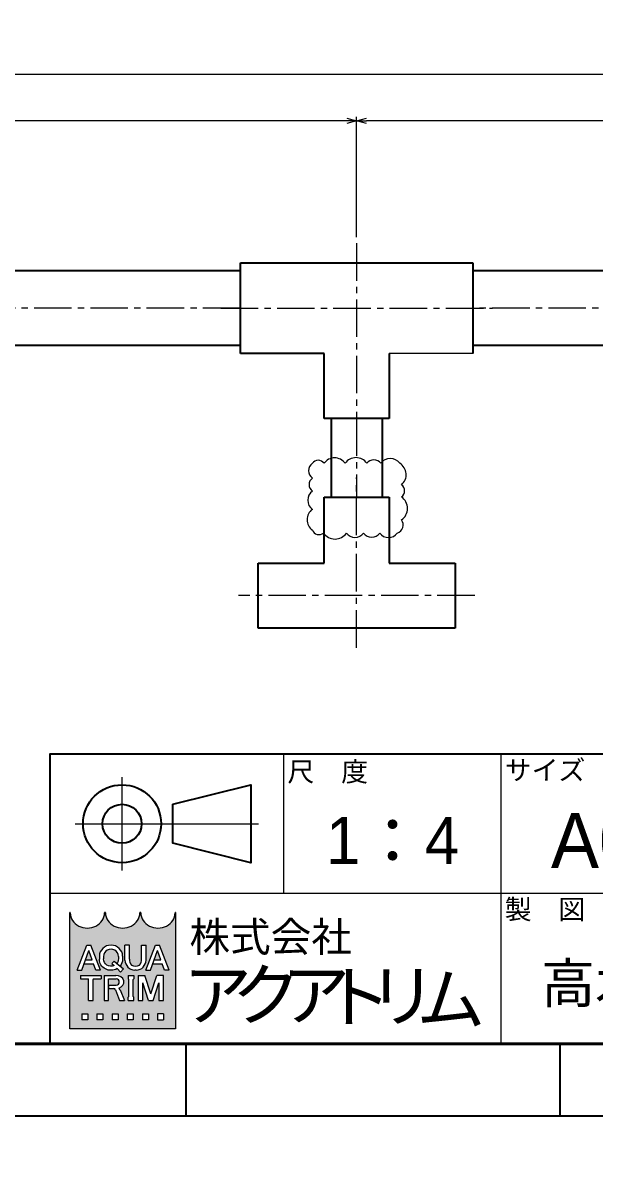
# Model space of a CAD drawing. Header units: millimetres. Extents: x 0 to 70370, y 0 to 11543.
# Drawn here: x 26457 to 26748, y 932 to 1508 of the extents above; entities that cross this region are included whole.
import ezdxf
from ezdxf import colors
from ezdxf.entities.mleader import LeaderData, LeaderLine
from ezdxf.enums import TextEntityAlignment as Align
from ezdxf.math import Vec2, Vec3

# ---------------------------------------------------------------- set-up
doc = ezdxf.new("R2010")
doc.units = ezdxf.units.MM
doc.linetypes.add('CENTER2', pattern=[28.574999999999996, 19.05, -3.174999999999999, 3.174999999999999, -3.174999999999999])
for name, color, linetype, lineweight in [('01_外形線', 7, 'Continuous', 25), ('02_細線', 5, 'Continuous', 13), ('04_中心線', 1, 'CENTER2', 9), ('06_文字', 7, 'Continuous', 13), ('07_寸法線', 3, 'Continuous', 9), ('99_図枠', 7, 'Continuous', 40)]:
    doc.layers.add(name, color=color, linetype=linetype, lineweight=lineweight)
doc.styles.add('MS_G', font='MS Gothic.ttf')
doc.styles.get("Standard").update_dxf_attribs({"font": 'arial.ttf'})
doc.styles.add('寸法用', font='simplex.shx', dxfattribs={"width": 0.8, "bigfont": '@extfont2.shx'})
doc.styles.add('表題用', font='MS PGothic.ttf')
doc.dimstyles.new('機械製図用', dxfattribs={"dimtxt": 3.5, "dimasz": 3.5, "dimexe": 2, "dimexo": 0, "dimgap": 1.199999999999999, "dimtad": 1, "dimdsep": 46, "dimtxsty": '寸法用', "dimblk": 'OPEN30', "dimcen": 0, "dimclrd": 256, "dimclre": 256, "dimclrt": 7, "dimazin": 2, "dimtm": 1e-09, "dimtfac": 0.75, "dimtmove": 0, "dimatfit": 3, "dimldrblk": 'OPEN30', "dimfxl": 1, "dimlwd": -1, "dimlwe": -1, "dimarcsym": 0})

# ---------------------------------------------------------------- blocks, each defined once
blk = doc.blocks.new('AM_BALLOON1')
at = {"transparency": 16777216}
blk.add_circle((0, 0), 5, dxfattribs=at)
blk.add_attdef('B_NUMBER', text='', height=3, dxfattribs=at).set_placement((0, 0), align=Align.MIDDLE_CENTER)
blk = doc.blocks.new('_OPEN')
at = {"color": 0, "linetype": 'ByBlock'}
for p, q in [((-1, 0.1666666666666666), (0, 0)), ((0, 0), (-1, -0.1666666666666666)), ((0, 0), (-1, 0))]:
    blk.add_line(p, q, dxfattribs=at)
blk = doc.blocks.new('_Open30')
at = {"color": 0, "linetype": 'ByBlock', "lineweight": -2}
for p, q in [((-1, 0.26794919), (0, 0)), ((0, 0), (-1, -0.26794919)), ((0, 0), (-1, 0))]:
    blk.add_line(p, q, dxfattribs=at)
blk = doc.blocks.new('*D2748')
at = {"layer": '07_寸法線', "transparency": 16777216}
for p, q in [((25629.37105161202, 1365.665499306519), (25629.37105161202, 1483.371557202059)), ((27178.36726694275, 1481.371557202059), (25634.37105161202, 1481.371557202059)), ((27183.36726694275, 1366.665784986904), (27183.36726694275, 1483.371557202059))]:
    blk.add_line(p, q, dxfattribs=at)
at = {"layer": 'Defpoints', "color": 0, "transparency": 16777216}
for p in [(25629.37105161202, 1481.371557202059), (25629.37105161202, 1362.665499306519), (27183.36726694275, 1363.665784986904)]:
    blk.add_point(p, dxfattribs=at)
at = {"layer": '07_寸法線', "transparency": 16777216, "xscale": 5, "yscale": 5, "zscale": 5, "rotation": 180}
blk.add_blockref('_Open30', (25629.37105161202, 1481.371557202059), dxfattribs=at)
at = {"layer": '07_寸法線', "transparency": 16777216, "xscale": 5, "yscale": 5, "zscale": 5}
blk.add_blockref('_Open30', (27183.36726694275, 1481.371557202059), dxfattribs=at)
at = {"layer": '07_寸法線', "color": 7, "transparency": 16777216, "insert": (26406.36915927738, 1490.371557202059), "char_height": 14, "attachment_point": 5, "style": '寸法用'}
blk.add_mtext('1554', dxfattribs=at)
blk = doc.blocks.new('*D2750')
at = {"layer": '07_寸法線', "transparency": 16777216}
for p, q in [((26186.37105161202, 1398.66549930568), (26186.37105161202, 1459.906709617426)), ((26621.37105161202, 1457.906709617426), (26191.37105161202, 1457.906709617426)), ((26626.37105161202, 1398.66549930568), (26626.37105161202, 1459.906709617426))]:
    blk.add_line(p, q, dxfattribs=at)
at = {"layer": 'Defpoints', "color": 0, "transparency": 16777216}
for p in [(26186.37105161202, 1457.906709617426), (26186.37105161202, 1395.66549930568), (26626.37105161202, 1395.66549930568)]:
    blk.add_point(p, dxfattribs=at)
at = {"layer": '07_寸法線', "transparency": 16777216, "xscale": 5, "yscale": 5, "zscale": 5, "rotation": 180}
blk.add_blockref('_Open30', (26186.37105161202, 1457.906709617426), dxfattribs=at)
at = {"layer": '07_寸法線', "transparency": 16777216, "xscale": 5, "yscale": 5, "zscale": 5}
blk.add_blockref('_Open30', (26626.37105161202, 1457.906709617426), dxfattribs=at)
at = {"layer": '07_寸法線', "color": 7, "transparency": 16777216, "insert": (26406.37105161202, 1466.906709617426), "char_height": 14, "attachment_point": 5, "style": '寸法用'}
blk.add_mtext('440', dxfattribs=at)
blk = doc.blocks.new('*D2751')
at = {"layer": '07_寸法線', "transparency": 16777216}
for p, q in [((26626.37105161202, 1398.66549930568), (26626.37105161202, 1459.906709617426)), ((27041.37105161202, 1457.906709617426), (26631.37105161202, 1457.906709617426)), ((27046.37105161202, 1398.66549930568), (27046.37105161202, 1459.906709617426))]:
    blk.add_line(p, q, dxfattribs=at)
at = {"layer": 'Defpoints', "color": 0, "transparency": 16777216}
for p in [(26626.37105161202, 1457.906709617426), (26626.37105161202, 1395.66549930568), (27046.37105161202, 1395.66549930568)]:
    blk.add_point(p, dxfattribs=at)
at = {"layer": '07_寸法線', "transparency": 16777216, "xscale": 5, "yscale": 5, "zscale": 5, "rotation": 180}
blk.add_blockref('_Open30', (26626.37105161202, 1457.906709617426), dxfattribs=at)
at = {"layer": '07_寸法線', "transparency": 16777216, "xscale": 5, "yscale": 5, "zscale": 5}
blk.add_blockref('_Open30', (27046.37105161202, 1457.906709617426), dxfattribs=at)
at = {"layer": '07_寸法線', "color": 7, "transparency": 16777216, "insert": (26836.37105161202, 1466.906709617426), "char_height": 14, "attachment_point": 5, "style": '寸法用'}
blk.add_mtext('420', dxfattribs=at)

msp = doc.modelspace()

# ---------------------------------------------------------------- hatches: boundary and pattern name
at = {"layer": '99_図枠', "lineweight": 5}
h = msp.add_hatch(color=256, dxfattribs=at)
h.dxf.hatch_style = 1
edge = h.paths.add_edge_path()
edge.add_arc((26534.45946488783, 1055.427060694394), 0.2561589359989651, 90, 180)
edge.add_ellipse((26525.49390212786, 1055.427060694394), major_axis=(-8.709403823964816, 0), ratio=0.8823529411764706, start_angle=360, end_angle=540, ccw=False)
edge.add_arc((26516.5283393679, 1055.427060694394), 0.2561589359989651, 3.187317984128254, 180.000000000026)
edge.add_ellipse((26507.56277660793, 1055.427060694394), major_axis=(-8.709403823964816, 0), ratio=0.8823529411764706, start_angle=360, end_angle=540, ccw=False)
edge.add_arc((26498.59721384797, 1055.427060694394), 0.2561589359989651, 3.187317984128254, 180)
edge.add_ellipse((26489.63165108801, 1055.427060694394), major_axis=(-8.709403823964816, 0), ratio=0.8823529411764706, start_angle=360, end_angle=540, ccw=False)
edge.add_arc((26480.66608832804, 1055.427060694394), 0.2561589359989652, 3.187317984128254, 90)
edge.add_line((26480.66608832804, 1055.683219630395), (26480.66608832804, 996.5105054146343))
edge.add_line((26480.66608832804, 996.5105054146334), (26534.45946488783, 996.5105054146334))
edge.add_line((26534.45946488783, 996.5105054146334), (26534.45946488783, 1055.683219630392))
h.paths.add_polyline_path([(26489.34033209542, 1039.080477680902), (26491.4641994687, 1039.080477680902), (26496.29392131005, 1026.334009025592), (26496.29392131005, 1026.272530880953), (26493.99458423496, 1026.272530880953), (26492.79222175173, 1029.649155300365), (26488.06354159959, 1029.649155300365), (26488.7567690678, 1031.595963213957), (26492.09899428353, 1031.595963213957), (26490.40226578206, 1036.36092799879), (26486.80994732918, 1026.272530880953), (26484.51061025409, 1026.272530880953), (26484.51061025409, 1026.334009025592)], flags=16)
edge = h.paths.add_edge_path(flags=16)
edge.add_ellipse((26501.63929181249, 1033.444981088924), major_axis=(-5.8916555279762, 0), ratio=0.9565217391304344, start_angle=180, end_angle=360, ccw=False)
edge.add_line((26507.53094734046, 1033.444981088924), (26507.53094734046, 1031.908027472929))
edge.add_ellipse((26501.63929181249, 1031.908027472931), major_axis=(-5.8916555279762, 0), ratio=0.9565217391304344, start_angle=142.105255317713, end_angle=180, ccw=False)
edge.add_line((26506.28863536184, 1028.446633215277), (26504.63791038247, 1029.806849018802))
edge.add_ellipse((26501.63929181249, 1032.058746480547), major_axis=(3.75679118758396, 0), ratio=0.9950358206786508, start_angle=-37.0427632869818, end_angle=0)
edge.add_line((26505.39607828397, 1032.0586013633), (26505.39607828397, 1033.294262081308))
edge.add_ellipse((26501.63929181249, 1033.294262081308), major_axis=(3.75678647149081, 0), ratio=0.994718262525732, start_angle=360, end_angle=540)
edge.add_line((26497.882505341, 1033.294262081308), (26497.882505341, 1032.058614739177))
edge.add_ellipse((26501.63929181249, 1032.058746480547), major_axis=(3.75679118758396, 0), ratio=0.9950358206786508, start_angle=-180, end_angle=-65.75794872216291)
edge.add_line((26503.18180156719, 1028.65023770657), (26502.13584706286, 1029.668201894109))
edge.add_line((26502.13584706286, 1029.668201894106), (26503.27049225348, 1030.873037064604))
edge.add_line((26503.27049225348, 1030.873037064608), (26508.01471618935, 1026.963743600393))
edge.add_line((26508.01471618937, 1026.96374360039), (26506.53219012239, 1025.389507388537))
edge.add_line((26506.53219012239, 1025.38950738854), (26504.75123878183, 1027.122799493453))
edge.add_ellipse((26501.63929181249, 1031.908027472931), major_axis=(-5.8916555279762, 0), ratio=0.9565217391304344, start_angle=0, end_angle=121.88362473889401, ccw=False)
edge.add_line((26495.7476362845, 1031.908027472931), (26495.7476362845, 1033.444981088925))
h.paths.add_polyline_path([(26496.67488609689, 1023.710941520963), (26496.67488609689, 1021.91782896897), (26492.83250205692, 1021.91782896897, 0.4142135623730951), (26492.57634312092, 1021.661670032972), (26492.57634312092, 1010.902994721015), (26490.27091269693, 1010.902994721015), (26490.27091269693, 1021.661670032972, 0.4142135623730951), (26490.01475376093, 1021.91782896897), (26486.17236972094, 1021.91782896897), (26486.17236972094, 1023.710941520963)], flags=16)
edge = h.paths.add_edge_path(flags=16)
edge.add_line((26498.13495041252, 1023.710941520963), (26504.0266059405, 1023.710941520963))
edge.add_ellipse((26504.02660594051, 1020.341703677263), major_axis=(-4.13494587587903, 8e-16), ratio=0.8148203011203055, start_angle=111.3869747349855, end_angle=270, ccw=False)
edge.add_arc((26504.6607105763, 1015.775648079023), 1.674818033710892, 22.272952259934925, 58.5531130129101, ccw=False)
edge.add_line((26506.21056833622, 1016.410436524129), (26508.41771075237, 1011.005458295416))
edge.add_line((26508.41771075239, 1011.005458295414), (26508.41771075239, 1010.902994721014))
edge.add_line((26508.41771075239, 1010.902994721015), (26505.9329690732, 1010.902994721015))
edge.add_line((26505.9329690732, 1010.902994721015), (26503.98310383587, 1016.330476196287))
edge.add_arc((26503.03259851506, 1015.947830089568), 1.02463574399587, 21.92829786654815, 90)
edge.add_line((26503.03259851506, 1016.972465833562), (26500.51722851732, 1016.972465833562))
edge.add_line((26500.51722851732, 1016.972465833562), (26500.51722851732, 1018.765578385556))
edge.add_line((26500.51722851732, 1018.765578385555), (26504.3339966637, 1018.765578385555))
edge.add_arc((26504.27903820915, 1020.341703677263), 1.577083183248922, 271.9970571044072, 448.0029428955928)
edge.add_line((26504.3339966637, 1021.91782896897), (26500.44038083652, 1021.91782896897))
edge.add_line((26500.44038083652, 1021.91782896897), (26500.44038083652, 1010.902994721014))
edge.add_line((26500.44038083652, 1010.902994721015), (26498.13495041252, 1010.902994721015))
edge.add_line((26498.13495041252, 1010.902994721015), (26498.13495041252, 1023.710941520964))
h.paths.add_polyline_path([(26508.71506868003, 1039.080477680902), (26511.02049910402, 1039.080477680902), (26511.02049910402, 1031.908027472931, 0.175030561155744), (26512.03751874098, 1028.972488812367, 0.2571496110314638), (26516.15129393103, 1028.972488812367, 0.1750305611562702), (26517.16831356801, 1031.908027472939), (26517.16831356801, 1039.080477680902), (26519.47374399198, 1039.080477680902), (26519.47374399198, 1031.44462989056, -0.3793912406243967), (26514.47864474001, 1026.272530880953), (26513.710167932, 1026.272530880953, -0.3793912406243716), (26508.71506868003, 1031.44462989056)], flags=16)
h.paths.add_polyline_path([(26510.36028670626, 1023.710941520963), (26513.17803500225, 1023.710941520963), (26513.17803500225, 1021.91782896897, 0.4142135623730951), (26512.92187606625, 1021.661670032972), (26512.92187606625, 1012.952266209006, 0.4142135623730951), (26513.17803500225, 1012.696107273008), (26513.17803500225, 1010.902994721015), (26510.36028670626, 1010.902994721015), (26510.36028670626, 1012.696107273008, 0.4142135623730951), (26510.61644564226, 1012.952266209006), (26510.61644564226, 1021.661670032972, 0.4142135623730951), (26510.36028670626, 1021.91782896897)], flags=16)
h.paths.add_polyline_path([(26515.4859615512, 1023.710941520963), (26518.83129206594, 1023.710941520963), (26521.88993495116, 1014.408732008102), (26524.9485778364, 1023.710941520963), (26528.29603125522, 1023.710941520963), (26528.29603125522, 1010.902994721015), (26525.99060083122, 1010.902994721015), (26525.99060083122, 1019.868557480979), (26523.04265016316, 1010.902994721015), (26520.73721973917, 1010.902994721015), (26517.78926907112, 1019.868557480979), (26517.79139197519, 1010.902994721015), (26515.4859615512, 1010.902994721015)], flags=16)
h.paths.add_polyline_path([(26524.17367161917, 1039.080477680902), (26526.29753899244, 1039.080477680902), (26531.12726083377, 1026.334009025592), (26531.12726083377, 1026.272530880953), (26528.82792375868, 1026.272530880953), (26527.62556127546, 1029.649155300365), (26522.89688112334, 1029.649155300365), (26523.59010859154, 1031.595963213957), (26526.93233380726, 1031.595963213957), (26525.2356053058, 1036.36092799879), (26521.64328685292, 1026.272530880953), (26519.34394977783, 1026.272530880953), (26519.34394977783, 1026.334009025592)], flags=16)
h.paths.add_polyline_path([(26486.81390279201, 1004.195273494603), (26489.88781002401, 1004.195273494603), (26489.88781002401, 1001.121366262614), (26486.81390279201, 1001.121366262614)], flags=16)
h.paths.add_polyline_path([(26494.49867087198, 1004.195273494603), (26497.57257810398, 1004.195273494603), (26497.57257810398, 1001.121366262614), (26494.49867087198, 1001.121366262614)], flags=16)
h.paths.add_polyline_path([(26502.18343895195, 1004.195273494603), (26505.25734618395, 1004.195273494603), (26505.25734618395, 1001.121366262614), (26502.18343895195, 1001.121366262614)], flags=16)
h.paths.add_polyline_path([(26509.86820703192, 1004.195273494603), (26512.94211426392, 1004.195273494603), (26512.94211426392, 1001.121366262614), (26509.86820703192, 1001.121366262614)], flags=16)
h.paths.add_polyline_path([(26517.55297511189, 1004.195273494603), (26520.62688234387, 1004.195273494603), (26520.62688234387, 1001.121366262614), (26517.55297511189, 1001.121366262614)], flags=16)
h.paths.add_polyline_path([(26525.23774319186, 1004.195273494603), (26528.31165042384, 1004.195273494603), (26528.31165042384, 1001.121366262614), (26525.23774319186, 1001.121366262614)], flags=16)

# ---------------------------------------------------------------- linework, layer by layer
at = {"layer": '01_外形線'}
for p, q in [((26567.37105161202, 1385.66549930568), (26685.37105161202, 1385.66549930568)), ((26567.37105161202, 1339.66549930568), (26567.37105161202, 1385.66549930568)), ((26685.37105161202, 1385.66549930568), (26685.37105161202, 1339.66549930568)), ((26567.37105161202, 1381.66549930568), (26245.37105161202, 1381.66549930568)), ((26771.37105161202, 1381.66549930568), (26685.37105161202, 1381.66549930568)), ((26567.37105161202, 1343.66549930568), (26245.37105161202, 1343.66549930568)), ((26771.37105161202, 1343.66549930568), (26685.37105161202, 1343.66549930568)), ((26609.87105161202, 1339.66549930568), (26567.37105161202, 1339.66549930568)), ((26609.87105161202, 1306.66549930568), (26609.87105161202, 1339.66549930568)), ((26642.87105161202, 1339.66549930568), (26642.87105161202, 1306.66549930568)), ((26642.87105161202, 1306.66549930568), (26609.87105161202, 1306.66549930568)), ((26613.37105161202, 1306.66549930568), (26613.37105161202, 1266.66549930568)), ((26639.37105161202, 1306.66549930568), (26639.37105161202, 1266.66549930568)), ((26609.87105161202, 1233.16549930568), (26609.87105161202, 1266.66549930568)), ((26609.87105161202, 1266.66549930568), (26642.87105161202, 1266.66549930568)), ((26642.87105161202, 1266.66549930568), (26642.87105161202, 1233.16549930568)), ((26576.37105161202, 1200.16549930568), (26576.37105161202, 1233.16549930568)), ((26576.37105161202, 1233.16549930568), (26609.87105161202, 1233.16549930568)), ((26642.87105161202, 1233.16549930568), (26676.37105161202, 1233.16549930568)), ((26676.37105161202, 1233.16549930568), (26676.37105161202, 1200.16549930568)), ((26676.37105161202, 1200.16549930568), (26576.37105161202, 1200.16549930568))]:
    msp.add_line(p, q, dxfattribs=at)
at = {"layer": '02_細線'}
msp.add_lwpolyline([(26603.92148919954, 1283.844690072954, 0.52056705), (26603.92148919954, 1276.351770338624, 0.52056705), (26603.92148919954, 1269.747587273559, 0.52056705), (26603.92148919954, 1260.463662887189, 0.52056705), (26603.92148919954, 1249.931790563096, 0.52056705), (26609.53930533856, 1248.439713347987, 0.52056705), (26621.21249885019, 1248.439713347987, 0.52056705), (26629.82238340782, 1248.439713347987, 0.52056705), (26638.13981117678, 1248.439713347987, 0.52056705), (26647.01563114862, 1248.439713347987, 0.52056705), (26649.12040985445, 1255.067142273612, 0.52056705), (26649.12040985445, 1266.781290560721, 0.52056705), (26649.12040985445, 1272.978632133869, 0.52056705), (26648.25644276528, 1283.844690072954, 0.52056705), (26638.57271317001, 1283.844690072954, 0.52056705), (26631.59506585293, 1283.844690072954, 0.52056705), (26620.49614128534, 1283.844690072954, 0.52056705), (26609.80784697743, 1283.844690072954, 0.52056705)], format="xyb", close=True, dxfattribs=at)
at = {"layer": '04_中心線'}
for p, q in [((26626.37105161202, 1395.66549930568), (26626.37105161202, 1296.66549930568)), ((26567.37105161202, 1362.66549930568), (26245.37105161202, 1362.66549930568)), ((26557.37105161202, 1362.66549930568), (26695.37105161202, 1362.66549930568)), ((26771.37105161202, 1362.66549930568), (26685.37105161202, 1362.66549930568)), ((26626.37105161202, 1306.66549930568), (26626.37105161202, 1266.66549930568)), ((26626.37105161202, 1190.16549930568), (26626.37105161202, 1276.66549930568)), ((26686.37105161202, 1216.66549930568), (26566.37105161202, 1216.66549930568))]:
    msp.add_line(p, q, dxfattribs=at)
at = {"layer": '06_文字'}
msp.add_line((26685.37105161202, 1339.66549930568), (26642.87105161202, 1339.66549930568), dxfattribs=at)
at = {"layer": '99_図枠', "lineweight": 13}
for p, q in [((26589.4311782351, 1065.370096521387), (26589.4311782351, 1136.084382235389)), ((26699.74546394894, 988.998667950269), (26699.74546394894, 1136.084382235389)), ((26507.26117823544, 1076.967239378486), (26507.26117823544, 1124.487239378293)), ((26483.50117823553, 1100.727239378386), (26576.56117823515, 1100.727239378386)), ((26795.05974966277, 1065.370096521387), (26470.63117823558, 1065.370096521387))]:
    msp.add_line(p, q, dxfattribs=at)
at = {"layer": '99_図枠', "lineweight": 5}
for p, q in [((26480.66608832804, 996.5105054146334), (26480.66608832804, 1055.683219630395)), ((26534.45946488783, 1055.683219630395), (26534.45946488783, 996.5105054146334)), ((26484.51061025409, 1026.334009025592), (26489.34033209542, 1039.080477680902)), ((26489.34033209542, 1039.080477680902), (26491.4641994687, 1039.080477680902)), ((26496.29392131005, 1026.334009025592), (26491.4641994687, 1039.080477680902)), ((26508.71506868003, 1031.44462989056), (26508.71506868003, 1039.080477680902)), ((26511.02049910402, 1039.080477680902), (26508.71506868003, 1039.080477680902)), ((26511.02049910402, 1031.908027472931), (26511.02049910402, 1039.080477680902)), ((26517.16831356801, 1031.908027472931), (26517.16831356801, 1039.080477680902)), ((26517.16831356801, 1039.080477680902), (26519.47374399198, 1039.080477680902)), ((26519.34394977783, 1026.334009025592), (26524.17367161917, 1039.080477680902)), ((26519.47374399198, 1031.44462989056), (26519.47374399198, 1039.080477680902)), ((26524.17367161917, 1039.080477680902), (26526.29753899244, 1039.080477680902)), ((26531.12726083377, 1026.334009025592), (26526.29753899244, 1039.080477680902)), ((26486.80994732918, 1026.272530880953), (26490.40226578206, 1036.36092799879)), ((26488.06354159959, 1029.649155300365), (26488.7567690678, 1031.595963213957)), ((26488.7567690678, 1031.595963213957), (26492.09899428353, 1031.595963213957)), ((26492.09899428353, 1031.595963213957), (26490.40226578206, 1036.36092799879)), ((26495.7476362845, 1033.444981088924), (26495.7476362845, 1031.908027472931)), ((26497.882505341, 1033.294262081308), (26497.882505341, 1032.064699188515)), ((26505.39607828397, 1033.294262081308), (26505.39607828397, 1032.064699188515)), ((26507.53094734046, 1033.444981088924), (26507.53094734046, 1031.908027472931)), ((26521.64328685292, 1026.272530880953), (26525.2356053058, 1036.36092799879)), ((26522.89688112334, 1029.649155300365), (26523.59010859154, 1031.595963213957)), ((26523.59010859154, 1031.595963213957), (26526.93233380726, 1031.595963213957)), ((26526.93233380726, 1031.595963213957), (26525.2356053058, 1036.36092799879)), ((26484.51061025409, 1026.272530880953), (26484.51061025409, 1026.334009025592)), ((26484.51061025409, 1026.334009025592), (26484.51061025409, 1026.334009025592)), ((26484.51061025409, 1026.272530880953), (26484.51061025409, 1026.334009025592)), ((26484.51061025409, 1026.272530880953), (26486.80994732918, 1026.272530880953)), ((26488.06354159959, 1029.649155300365), (26492.79222175173, 1029.649155300365)), ((26493.99458423496, 1026.272530880953), (26492.79222175173, 1029.649155300365)), ((26496.29392131005, 1026.272530880953), (26493.99458423496, 1026.272530880953)), ((26496.29392131005, 1026.272530880953), (26496.29392131005, 1026.334009025592)), ((26502.13584706286, 1029.668201894106), (26503.27049225348, 1030.873037064608)), ((26502.13584706286, 1029.668201894106), (26503.18180156719, 1028.65023770657)), ((26503.27049225348, 1030.873037064608), (26508.01471618937, 1026.96374360039)), ((26504.63791038247, 1029.806849018802), (26506.28863536184, 1028.446633215277)), ((26504.75123878183, 1027.122799493452), (26506.53219012239, 1025.38950738854)), ((26506.53219012239, 1025.38950738854), (26508.01471618937, 1026.96374360039)), ((26514.47864474001, 1026.272530880953), (26513.71016793202, 1026.272530880953)), ((26519.34394977783, 1026.272530880953), (26519.34394977783, 1026.334009025592)), ((26519.34394977783, 1026.334009025592), (26519.34394977783, 1026.334009025592)), ((26519.34394977783, 1026.272530880953), (26519.34394977783, 1026.334009025592)), ((26519.34394977783, 1026.272530880953), (26521.64328685292, 1026.272530880953)), ((26522.89688112334, 1029.649155300365), (26527.62556127546, 1029.649155300365)), ((26528.82792375868, 1026.272530880953), (26527.62556127546, 1029.649155300365)), ((26531.12726083377, 1026.272530880953), (26528.82792375868, 1026.272530880953)), ((26531.12726083377, 1026.272530880953), (26531.12726083377, 1026.334009025592)), ((26486.17236972094, 1023.710941520963), (26496.67488609689, 1023.710941520963)), ((26486.17236972094, 1023.710941520963), (26486.17236972094, 1021.91782896897)), ((26486.17236972094, 1021.91782896897), (26490.01475376093, 1021.91782896897)), ((26490.27091269693, 1010.902994721015), (26490.27091269693, 1021.661670032972)), ((26492.57634312092, 1010.902994721015), (26492.57634312092, 1021.661670032972)), ((26492.83250205692, 1021.91782896897), (26496.67488609689, 1021.91782896897)), ((26496.67488609689, 1023.710941520963), (26496.67488609689, 1021.91782896897)), ((26498.13495041252, 1023.710941520963), (26498.13495041252, 1010.902994721015)), ((26498.13495041252, 1023.710941520963), (26504.02660594051, 1023.710941520963)), ((26500.44038083652, 1010.902994721015), (26500.44038083652, 1021.91782896897)), ((26500.44038083652, 1021.91782896897), (26504.3339966637, 1021.91782896897)), ((26510.36028670626, 1023.710941520963), (26513.17803500225, 1023.710941520963)), ((26510.36028670626, 1023.710941520963), (26510.36028670626, 1021.91782896897)), ((26510.61644564226, 1012.952266209006), (26510.61644564226, 1021.661670032972)), ((26512.92187606625, 1012.952266209006), (26512.92187606625, 1021.661670032972)), ((26513.17803500225, 1023.710941520963), (26513.17803500225, 1021.91782896897)), ((26515.4859615512, 1023.710941520963), (26515.4859615512, 1010.902994721015)), ((26515.4859615512, 1023.710941520963), (26518.83129206594, 1023.710941520963)), ((26517.79139197519, 1010.902994721015), (26517.78926907112, 1019.868557480979)), ((26520.73721973917, 1010.902994721015), (26517.78926907112, 1019.868557480979)), ((26521.88993495116, 1014.408732008102), (26518.83129206594, 1023.710941520963)), ((26521.88993495116, 1014.408732008102), (26524.9485778364, 1023.710941520963)), ((26523.04265016316, 1010.902994721015), (26525.99060083122, 1019.868557480979)), ((26528.29603125522, 1023.710941520963), (26524.9485778364, 1023.710941520963)), ((26525.99060083122, 1019.868557480979), (26525.99060083122, 1010.902994721015)), ((26528.29603125522, 1010.902994721015), (26528.29603125522, 1023.710941520963)), ((26500.51722851732, 1016.972465833562), (26500.51722851732, 1018.765578385555)), ((26500.51722851732, 1018.765578385555), (26504.3339966637, 1018.765578385555)), ((26500.51722851732, 1016.972465833562), (26503.03259851506, 1016.972465833562)), ((26503.98310383587, 1016.330476196286), (26505.9329690732, 1010.902994721015)), ((26506.21056833622, 1016.410436524129), (26508.41771075239, 1011.005458295414)), ((26490.27091269693, 1010.902994721015), (26492.57634312092, 1010.902994721015)), ((26498.13495041252, 1010.902994721015), (26500.44038083652, 1010.902994721015)), ((26505.9329690732, 1010.902994721015), (26508.41771075239, 1010.902994721015)), ((26508.41771075239, 1011.005458295414), (26508.41771075239, 1010.902994721015)), ((26510.36028670626, 1010.902994721015), (26510.36028670626, 1012.696107273008)), ((26510.36028670626, 1010.902994721015), (26513.17803500225, 1010.902994721015)), ((26513.17803500225, 1010.902994721015), (26513.17803500225, 1012.696107273008)), ((26515.4859615512, 1010.902994721015), (26517.79139197519, 1010.902994721015)), ((26520.73721973917, 1010.902994721015), (26523.04265016316, 1010.902994721015)), ((26525.99060083122, 1010.902994721015), (26528.29603125522, 1010.902994721015)), ((26486.81390279201, 1004.195273494603), (26489.88781002401, 1004.195273494603)), ((26486.81390279201, 1004.195273494603), (26486.81390279201, 1001.121366262614)), ((26489.88781002401, 1004.195273494603), (26489.88781002401, 1001.121366262614)), ((26494.49867087198, 1004.195273494603), (26497.57257810398, 1004.195273494603)), ((26494.49867087198, 1004.195273494603), (26494.49867087198, 1001.121366262614)), ((26497.57257810398, 1004.195273494603), (26497.57257810398, 1001.121366262614)), ((26502.18343895195, 1004.195273494603), (26505.25734618395, 1004.195273494603)), ((26502.18343895195, 1004.195273494603), (26502.18343895195, 1001.121366262614)), ((26505.25734618395, 1004.195273494603), (26505.25734618395, 1001.121366262614)), ((26509.86820703192, 1004.195273494603), (26512.94211426392, 1004.195273494603)), ((26509.86820703192, 1004.195273494603), (26509.86820703192, 1001.121366262614)), ((26512.94211426392, 1004.195273494603), (26512.94211426392, 1001.121366262614)), ((26517.55297511189, 1004.195273494603), (26520.62688234387, 1004.195273494603)), ((26517.55297511189, 1004.195273494603), (26517.55297511189, 1001.121366262614)), ((26520.62688234387, 1004.195273494603), (26520.62688234387, 1001.121366262614)), ((26528.31165042384, 1004.195273494603), (26525.23774319186, 1004.195273494603)), ((26525.23774319186, 1004.195273494603), (26525.23774319186, 1001.121366262614)), ((26528.31165042384, 1004.195273494603), (26528.31165042384, 1001.121366262614)), ((26534.45946488783, 996.5105054146334), (26480.66608832804, 996.5105054146334)), ((26489.88781002401, 1001.121366262614), (26486.81390279201, 1001.121366262614)), ((26497.57257810398, 1001.121366262614), (26494.49867087198, 1001.121366262614)), ((26505.25734618395, 1001.121366262614), (26502.18343895195, 1001.121366262614)), ((26512.94211426392, 1001.121366262614), (26509.86820703192, 1001.121366262614)), ((26520.62688234387, 1001.121366262614), (26517.55297511189, 1001.121366262614)), ((26525.23774319186, 1001.121366262614), (26528.31165042384, 1001.121366262614))]:
    msp.add_line(p, q, dxfattribs=at)
at = {"layer": '99_図枠', "lineweight": 25}
for p, q in [((26539.87460680673, 952.3916393724794), (26539.87460680673, 988.998667950269)), ((26729.75660680597, 952.2272393789899), (26729.75660680597, 988.998667950269)), ((26729.75660680597, 952.3916393724794), (26729.75660680597, 988.998667950269))]:
    msp.add_line(p, q, dxfattribs=at)
at = {"layer": '99_図枠'}
msp.add_lwpolyline([(25131.01974966956, 988.998667950269), (27262.63117823238, 988.998667950269), (27262.63117823238, 2526.740210801196), (25131.01974966956, 2526.740210801196)], close=True, dxfattribs=at)
at = {"layer": '99_図枠', "lineweight": 25}
msp.add_lwpolyline([(26470.63117823558, 988.998667950269), (27262.63117823238, 988.998667950269), (27262.63117823238, 1136.084382235389), (26470.63117823558, 1136.084382235389)], close=True, dxfattribs=at)
msp.add_lwpolyline([(26533.00117823532, 1110.627239378347), (26572.60117823517, 1120.527239378309), (26572.60117823517, 1080.92723937847), (26533.00117823532, 1090.827239378428), (26533.00117823532, 1110.627239378347)], dxfattribs=at)
for radius in [19.79999999992, 9.89999999996]:
    msp.add_circle((26507.26117823544, 1100.727239378386), radius, dxfattribs=at)
at = {"layer": '99_図枠', "lineweight": 5}
for centre, radius, start, end in [((26480.66608832804, 1055.427060694394), 0.2561589359989651, 0, 90), ((26498.59721384797, 1055.427060694394), 0.2561589359989651, 0, 180), ((26498.59721384797, 1055.427060694394), 0.2561589359989651, 0, 90), ((26516.5283393679, 1055.427060694394), 0.2561589359989651, 0, 180), ((26534.45946488783, 1055.427060694394), 0.2561589359989651, 90, 180), ((26514.13021261914, 1031.676328681748), 5.420098542558597, 182.4500309922609, 265.5552572882107), ((26515.59345110883, 1031.848387278307), 4.573340900382641, 179.2527938813865, 218.9645718467123), ((26514.05860005289, 1031.676328681748), 5.420098542558597, 274.4447427117893, 357.549969007739), ((26512.59536156319, 1031.848387278307), 4.573340900382127, 321.0354281532756, 0.7472061186134724), ((26514.09440633601, 1032.707423502168), 4.263862534800127, 241.1577278085567, 298.8422721914433), ((26490.01475376093, 1021.661670032972), 0.2561589359989651, 0, 90), ((26492.83250205692, 1021.661670032972), 0.2561589359989651, 90, 180), ((26504.27903820915, 1020.341703677263), 1.577083183248922, 271.9970571041455, 88.00294289585447), ((26510.36028670626, 1021.661670032972), 0.2561589359989651, 0, 90), ((26513.17803500225, 1021.661670032972), 0.2561589359989651, 90, 180), ((26503.03259851506, 1015.947830089568), 1.02463574399586, 21.92829786670877, 90), ((26504.6607105763, 1015.775648079023), 1.67481803371092, 22.27295225983109, 58.55311301265017), ((26510.36028670626, 1012.952266209006), 0.2561589359989651, 270, 0), ((26513.17803500225, 1012.952266209006), 0.2561589359989651, 180, 270)]:
    msp.add_arc(centre, radius, start, end, dxfattribs=at)
for centre, major_axis, ratio, start_param, end_param in [((26489.63165108801, 1055.427060694394), (-8.709403823964816, 0), 0.8823529411764706, 6.283185307179585, 9.424777960769381), ((26507.56277660793, 1055.427060694394), (-8.709403823964816, 0), 0.8823529411764706, 6.283185307179585, 9.424777960769381), ((26525.49390212786, 1055.427060694394), (-8.709403823964816, 0), 0.8823529411764706, 6.283185307179585, 9.424777960769381), ((26501.63929181249, 1033.444981088924), (-5.8916555279762, 0), 0.9565217391304344, 3.141592653589793, 6.283185307179585), ((26501.63929181249, 1033.294262081308), (3.75678647149081, 0), 0.994718262525732, 6.283185307179585, 9.424777960769381), ((26504.02660594051, 1020.341703677263), (-4.13494587587903, 8e-16), 0.8148203011203053, 1.944069452961234, 4.712388980384689)]:
    msp.add_ellipse(centre, major_axis=major_axis, ratio=ratio, start_param=start_param, end_param=end_param, dxfattribs=at)
at = {"layer": '99_図枠', "lineweight": 5, "extrusion": (0, 0, -1)}
for centre, major_axis, ratio, start_param, end_param in [((26501.63929181249, 1031.908027472931), (-5.8916555279762, 0), 0.9565217391304344, 4.155914751220672, 6.283185307179585), ((26501.63929181249, 1032.058746480547), (3.756791187583959, 0), 0.9950358206786508, 7.430878021738926, 9.424777960769381), ((26501.63929181249, 1032.058746480547), (3.756791187583959, 0), 0.9950358206786508, 6.283185307179585, 6.929703490574294), ((26501.63929181249, 1031.908027472931), (-5.8916555279762, 0), 0.9565217391304344, 3.141592653589793, 3.802980717498314)]:
    msp.add_ellipse(centre, major_axis=major_axis, ratio=ratio, start_param=start_param, end_param=end_param, dxfattribs=at)
at = {"layer": 'Defpoints'}
msp.add_lwpolyline([(25020.81860680366, 952.3916393724794), (27299.40260680366, 952.3916393724794), (27299.40260680366, 2563.511639372475), (25020.81860680366, 2563.511639372475)], close=True, dxfattribs=at)

# ---------------------------------------------------------------- texts
at = {"style": '表題用'}
for tag, height, p in [('1：4', 24, (26644.58832109201, 1092.241525092708)), ('高木', 20, (26747.40260680586, 1020.112953664429))]:
    msp.add_attdef(tag, text='', height=height, dxfattribs=at).set_placement(p, align=Align.MIDDLE)
at = {"layer": '99_図枠', "style": '表題用'}
for s, p in [('尺\u3000度', (26591.22525291855, 1127.227494561022)), ('サイズ', (26701.53953863239, 1127.973309890651)), ('製\u3000図', (26701.53959957807, 1057.259024176652))]:
    msp.add_text(s, height=10, dxfattribs=at).set_placement(p, align=Align.MIDDLE_LEFT)
msp.add_text('A0', height=28, dxfattribs=at).set_placement((26747.40260680586, 1092.241525092708), align=Align.MIDDLE)
at = {"layer": '99_図枠', "lineweight": 5, "style": 'MS_G'}
for s, height, p in [('株式会社', 15.12154285708176, (26582.69805743404, 1043.297871400675)), ('ア', 25.53860571418252, (26555.7172261011, 1013.849940996966)), ('ク', 25.53860571418252, (26580.3316804904, 1013.849940996966)), ('ア', 25.53860571418252, (26605.63789561683, 1013.849940996966)), ('ト', 25.53860571418252, (26626.71333723879, 1012.775083854114)), ('リ', 25.53860571418252, (26649.55828524442, 1013.312512425542)), ('ム', 25.53860571418252, (26674.17103595738, 1011.700226711262))]:
    msp.add_text(s, height=height, dxfattribs=at).set_placement(p, align=Align.MIDDLE_CENTER)

# ---------------------------------------------------------------- dimensions: what is measured, and where the dimension line sits
at = {"layer": '07_寸法線'}
for base, p1, p2, picture, middle in [((25629.37105161202, 1481.371557202059), (27183.36726694275, 1363.665784986904), (25629.37105161202, 1362.665499306519), '*D2748', (26406.36915927738, 1490.371557202059)), ((26186.37105161202, 1457.906709617426), (26626.37105161202, 1395.66549930568), (26186.37105161202, 1395.66549930568), '*D2750', (26406.37105161202, 1466.906709617426)), ((26626.37105161202, 1457.906709617426), (27046.37105161202, 1395.66549930568), (26626.37105161202, 1395.66549930568), '*D2751', (26836.37105161202, 1466.906709617426))]:
    dim = msp.add_linear_dim(base=base, p1=p1, p2=p2, dimstyle='機械製図用', override={"dimtxt": 14, "dimasz": 5, "dimexo": 3, "dimgap": 2}, dxfattribs=at)
    dim.commit()
    dim.dimension.update_dxf_attribs({"geometry": picture, "text_midpoint": middle})

# ---------------------------------------------------------------- leaders
ml = msp.add_multileader_block('Standard', dxfattribs=at)
ml.set_content('AM_BALLOON1', color=256, scale=9.374431818181815)
ml.set_attribute('B_NUMBER', '1', width=0)
ml.set_leader_properties(color=256, linetype='ByLayer', lineweight=-1)
ml.set_arrow_properties(name='OPEN')
ml.build(insert=Vec2(0, 0))
ml.multileader.update_dxf_attribs({"leader_type": 0, "has_dogleg": 0, "text_right_attachment_type": 6, "dogleg_length": 0, "arrow_head_size": 4.6875, "scale": 2.5, "block_connection_type": 1})
ctx = ml.context
ctx.base_point, ctx.scale, ctx.char_height, ctx.arrow_head_size, ctx.landing_gap_size, ctx.plane_origin = Vec3(33418.77148337808, 3166.994767548861), 2.5, 9.375, 4.6875, 4.6875, Vec3(33418.77148337808, 3166.994767548861)
ctx.right_attachment, ctx.attachment_type = 6, 1
notes = []
notes.append((ctx, [(0, (0, 0, 0), (0, 0), (1, 0), 1, [])]))
ctx.block.insert = Vec3(33418.77148337808, 3166.994767548861)
ml = msp.add_multileader_block('Standard', dxfattribs=at)
ml.set_content('AM_BALLOON1', color=256, scale=7.499545454545451)
ml.set_attribute('B_NUMBER', '1A', width=0)
ml.set_leader_properties(color=256, linetype='ByLayer', lineweight=-1)
ml.set_arrow_properties(name='OPEN')
ml.build(insert=Vec2(0, 0))
ml.multileader.update_dxf_attribs({"leader_type": 0, "has_dogleg": 0, "text_right_attachment_type": 6, "dogleg_length": 0, "arrow_head_size": 3.75, "scale": 2.5, "block_connection_type": 1})
ctx = ml.context
ctx.base_point, ctx.scale, ctx.char_height, ctx.arrow_head_size, ctx.landing_gap_size, ctx.plane_origin = Vec3(35324.79509369504, 3132.321985824334), 2.5, 7.5, 3.75, 3.75, Vec3(35324.79509369504, 3132.321985824334)
ctx.right_attachment, ctx.attachment_type = 6, 1
notes.append((ctx, [(0, (0, 0, 0), (0, 0), (1, 0), 1, [])]))
ctx.block.insert = Vec3(35324.79509369504, 3132.321985824334)
ml = msp.add_multileader_block('Standard', dxfattribs=at)
ml.set_content('AM_BALLOON1', color=256, scale=7.499545454545451)
ml.set_attribute('B_NUMBER', '2', width=0)
ml.set_leader_properties(color=256, linetype='ByLayer', lineweight=-1)
ml.set_arrow_properties(name='OPEN')
ml.build(insert=Vec2(0, 0))
ml.multileader.update_dxf_attribs({"leader_type": 0, "has_dogleg": 0, "text_right_attachment_type": 6, "dogleg_length": 0, "arrow_head_size": 3.75, "scale": 2.5, "block_connection_type": 1})
ctx = ml.context
ctx.base_point, ctx.scale, ctx.char_height, ctx.arrow_head_size, ctx.landing_gap_size, ctx.plane_origin = Vec3(37084.60592553593, 2712.990599675503), 2.5, 7.5, 3.75, 3.75, Vec3(37084.60592553593, 2712.990599675503)
ctx.right_attachment, ctx.attachment_type = 6, 1
notes.append((ctx, [(0, (0, 0, 0), (0, 0), (1, 0), 1, [])]))
ctx.block.insert = Vec3(37084.60592553593, 2712.990599675503)
ml = msp.add_multileader_block('Standard', dxfattribs=at)
ml.set_content('AM_BALLOON1', color=256, scale=7.499545454545451)
ml.set_attribute('B_NUMBER', '3', width=0)
ml.set_leader_properties(color=256, linetype='ByLayer', lineweight=-1)
ml.set_arrow_properties(name='OPEN')
ml.build(insert=Vec2(0, 0))
ml.multileader.update_dxf_attribs({"leader_type": 0, "has_dogleg": 0, "text_right_attachment_type": 6, "dogleg_length": 0, "arrow_head_size": 3.75, "scale": 2.5, "block_connection_type": 1})
ctx = ml.context
ctx.base_point, ctx.scale, ctx.char_height, ctx.arrow_head_size, ctx.landing_gap_size, ctx.plane_origin = Vec3(38565.9452642587, 2679.176486131846), 2.5, 7.5, 3.75, 3.75, Vec3(38565.9452642587, 2679.176486131846)
ctx.right_attachment, ctx.attachment_type = 6, 1
notes.append((ctx, [(0, (0, 0, 0), (0, 0), (1, 0), 1, [])]))
ctx.block.insert = Vec3(38565.9452642587, 2679.176486131846)
ml = msp.add_multileader_block('Standard', dxfattribs=at)
ml.set_content('AM_BALLOON1', color=256, scale=7.499545454545451)
ml.set_attribute('B_NUMBER', '1B', width=0)
ml.set_leader_properties(color=256, linetype='ByLayer', lineweight=-1)
ml.set_arrow_properties(name='OPEN')
ml.build(insert=Vec2(0, 0))
ml.multileader.update_dxf_attribs({"leader_type": 0, "has_dogleg": 0, "text_right_attachment_type": 6, "dogleg_length": 0, "arrow_head_size": 3.75, "scale": 2.5, "block_connection_type": 1})
ctx = ml.context
ctx.base_point, ctx.scale, ctx.char_height, ctx.arrow_head_size, ctx.landing_gap_size, ctx.plane_origin = Vec3(35324.79509369504, 2449.628270926723), 2.5, 7.5, 3.75, 3.75, Vec3(35324.79509369504, 2449.628270926723)
ctx.right_attachment, ctx.attachment_type = 6, 1
notes.append((ctx, [(0, (0, 0, 0), (0, 0), (1, 0), 1, [])]))
ctx.block.insert = Vec3(35324.79509369504, 2449.628270926723)
ml = msp.add_multileader_block('Standard', dxfattribs=at)
ml.set_content('AM_BALLOON1', color=256, scale=5.024695454545452)
ml.set_attribute('B_NUMBER', '1', width=0)
ml.set_leader_properties(color=256, linetype='ByLayer', lineweight=-1)
ml.set_arrow_properties(name='OPEN')
ml.build(insert=Vec2(0, 0))
ml.multileader.update_dxf_attribs({"leader_type": 0, "has_dogleg": 0, "text_right_attachment_type": 6, "dogleg_length": 0, "arrow_head_size": 2.5125, "scale": 2.5, "block_connection_type": 1})
ctx = ml.context
ctx.base_point, ctx.scale, ctx.char_height, ctx.arrow_head_size, ctx.landing_gap_size, ctx.plane_origin = Vec3(40332.08447524762, 2013.344835826902), 2.5, 5.025, 2.5125, 2.5125, Vec3(40332.08447524762, 2013.344835826902)
ctx.right_attachment, ctx.attachment_type = 6, 1
notes.append((ctx, [(0, (0, 0, 0), (0, 0), (1, 0), 1, [])]))
ctx.block.insert = Vec3(40332.08447524762, 2013.344835826902)
ml = msp.add_multileader_block('Standard', dxfattribs=at)
ml.set_content('AM_BALLOON1', color=256, scale=5.024695454545452)
ml.set_attribute('B_NUMBER', '2', width=0)
ml.set_leader_properties(color=256, linetype='ByLayer', lineweight=-1)
ml.set_arrow_properties(name='OPEN')
ml.build(insert=Vec2(0, 0))
ml.multileader.update_dxf_attribs({"leader_type": 0, "has_dogleg": 0, "text_right_attachment_type": 6, "dogleg_length": 0, "arrow_head_size": 2.5125, "scale": 2.5, "block_connection_type": 1})
ctx = ml.context
ctx.base_point, ctx.scale, ctx.char_height, ctx.arrow_head_size, ctx.landing_gap_size, ctx.plane_origin = Vec3(41277.9905563046, 2013.344835826902), 2.5, 5.025, 2.5125, 2.5125, Vec3(41277.9905563046, 2013.344835826902)
ctx.right_attachment, ctx.attachment_type = 6, 1
notes.append((ctx, [(0, (0, 0, 0), (0, 0), (1, 0), 1, [])]))
ctx.block.insert = Vec3(41277.9905563046, 2013.344835826902)
ml = msp.add_multileader_block('Standard', dxfattribs=at)
ml.set_content('AM_BALLOON1', color=256, scale=7.499545454545451)
ml.set_attribute('B_NUMBER', '3', width=0)
ml.set_leader_properties(color=256, linetype='ByLayer', lineweight=-1)
ml.set_arrow_properties(name='OPEN')
ml.build(insert=Vec2(0, 0))
ml.multileader.update_dxf_attribs({"leader_type": 0, "has_dogleg": 0, "text_right_attachment_type": 6, "dogleg_length": 0, "arrow_head_size": 3.75, "scale": 2.5, "block_connection_type": 1})
ctx = ml.context
ctx.base_point, ctx.scale, ctx.char_height, ctx.arrow_head_size, ctx.landing_gap_size, ctx.plane_origin = Vec3(38565.9452642587, 1903.883354309417), 2.5, 7.5, 3.75, 3.75, Vec3(38565.9452642587, 1903.883354309417)
ctx.right_attachment, ctx.attachment_type = 6, 1
notes.append((ctx, [(0, (0, 0, 0), (0, 0), (1, 0), 1, [])]))
ctx.block.insert = Vec3(38565.9452642587, 1903.883354309417)
ml = msp.add_multileader_block('Standard', dxfattribs=at)
ml.set_content('AM_BALLOON1', color=256, scale=7.499545454545451)
ml.set_attribute('B_NUMBER', '1C', width=0)
ml.set_leader_properties(color=256, linetype='ByLayer', lineweight=-1)
ml.set_arrow_properties(name='OPEN')
ml.build(insert=Vec2(0, 0))
ml.multileader.update_dxf_attribs({"leader_type": 0, "has_dogleg": 0, "text_right_attachment_type": 6, "dogleg_length": 0, "arrow_head_size": 3.75, "scale": 2.5, "block_connection_type": 1})
ctx = ml.context
ctx.base_point, ctx.scale, ctx.char_height, ctx.arrow_head_size, ctx.landing_gap_size, ctx.plane_origin = Vec3(35324.79509369504, 1714.135488689198), 2.5, 7.5, 3.75, 3.75, Vec3(35324.79509369504, 1714.135488689198)
ctx.right_attachment, ctx.attachment_type = 6, 1
notes.append((ctx, [(0, (0, 0, 0), (0, 0), (1, 0), 1, [])]))
ctx.block.insert = Vec3(35324.79509369504, 1714.135488689198)
ml = msp.add_multileader_block('Standard', dxfattribs=at)
ml.set_content('AM_BALLOON1', color=256, scale=2.499848484848484)
ml.set_attribute('B_NUMBER', '4', width=0)
ml.set_leader_properties(color=256, linetype='ByLayer', lineweight=-1)
ml.set_arrow_properties(name='OPEN')
ml.build(insert=Vec2(0, 0))
ml.multileader.update_dxf_attribs({"leader_type": 0, "has_dogleg": 0, "text_right_attachment_type": 6, "dogleg_length": 0, "arrow_head_size": 1.25, "scale": 2.5, "block_connection_type": 1})
ctx = ml.context
ctx.base_point, ctx.scale, ctx.char_height, ctx.arrow_head_size, ctx.landing_gap_size, ctx.plane_origin = Vec3(28311.93581405425, 1443.584430905576), 2.5, 2.5, 1.25, 1.25, Vec3(28311.93581405425, 1443.584430905576)
ctx.right_attachment, ctx.attachment_type = 6, 1
notes.append((ctx, [(0, (0, 0, 0), (0, 0), (1, 0), 1, [])]))
ctx.block.insert = Vec3(28311.93581405425, 1443.584430905576)
ml = msp.add_multileader_mtext('Standard', dxfattribs=at)
ml.set_content('30×20\\PTS径違いチ-ズ', color=7, style='寸法用')
ml.set_leader_properties(color=256, linetype='ByLayer', lineweight=-1)
ml.set_arrow_properties(name='OPEN30')
ml.build(insert=Vec2(0, 0))
ml.multileader.update_dxf_attribs({"has_dogleg": 0, "text_left_attachment_type": 6, "text_right_attachment_type": 6, "arrow_head_size": 7})
ctx = ml.context
ctx.base_point, ctx.char_height, ctx.arrow_head_size, ctx.landing_gap_size, ctx.plane_origin = Vec3(26308.15235661373, 1236.889935784431), 15, 7, 2.352, Vec3(26084.01662891857, 900.6092287472056)
ctx.left_attachment, ctx.right_attachment = 6, 6
notes.append((ctx, [(0, (1, 1, 0), (26300.15235661373, 1236.889935784431), (1, 0), 8, [(0, [(26224.12105161202, 1339.66549930568)], 0, [])])]))
ctx.mtext.insert, ctx.mtext.width, ctx.mtext.defined_height, ctx.mtext.line_spacing_factor, ctx.mtext.flow_direction = Vec3(26310.50435661373, 1254.889935784431), 261.1740773424681, 3.061482732238467, 0.8799999999999999, 5
ml = msp.add_multileader_mtext('Standard', dxfattribs=at)
ml.set_content('20\\PTSチ-ズ', color=7, style='寸法用')
ml.set_leader_properties(color=256, linetype='ByLayer', lineweight=-1)
ml.set_arrow_properties(name='OPEN30')
ml.build(insert=Vec2(0, 0))
ml.multileader.update_dxf_attribs({"has_dogleg": 0, "text_left_attachment_type": 6, "text_right_attachment_type": 6, "arrow_head_size": 7})
ctx = ml.context
ctx.base_point, ctx.char_height, ctx.arrow_head_size, ctx.landing_gap_size, ctx.plane_origin = Vec3(26246.9560175006, 1149.336416811318), 15, 7, 2.352, Vec3(26071.31029598699, 761.1092287472056)
ctx.left_attachment, ctx.right_attachment = 6, 6
notes.append((ctx, [(0, (1, 1, 0), (26238.9560175006, 1149.336416811318), (1, 0), 8, [(0, [(26211.41471868043, 1200.16549930568)], 0, [])])]))
ctx.mtext.insert, ctx.mtext.width, ctx.mtext.line_spacing_factor, ctx.mtext.flow_direction = Vec3(26249.3080175006, 1167.336416811318), 246.541966055549, 0.8799999999999999, 5
ml = msp.add_multileader_block('Standard', dxfattribs=at)
ml.set_content('AM_BALLOON1', color=256, scale=2.499848484848484)
ml.set_attribute('B_NUMBER', '5', width=0)
ml.set_leader_properties(color=256, linetype='ByLayer', lineweight=-1)
ml.set_arrow_properties(name='OPEN')
ml.build(insert=Vec2(0, 0))
ml.multileader.update_dxf_attribs({"leader_type": 0, "has_dogleg": 0, "text_right_attachment_type": 6, "dogleg_length": 0, "arrow_head_size": 1.25, "scale": 2.5, "block_connection_type": 1})
ctx = ml.context
ctx.base_point, ctx.scale, ctx.char_height, ctx.arrow_head_size, ctx.landing_gap_size, ctx.plane_origin = Vec3(28311.93581405425, 1131.036070161375), 2.5, 2.5, 1.25, 1.25, Vec3(28311.93581405425, 1131.036070161375)
ctx.right_attachment, ctx.attachment_type = 6, 1
notes.append((ctx, [(0, (0, 0, 0), (0, 0), (1, 0), 1, [])]))
ctx.block.insert = Vec3(28311.93581405425, 1131.036070161375)
for ctx, leaders in notes:
    for number, flags, end, landing, length, lines in leaders:
        leader = LeaderData()
        leader.index, (leader.has_last_leader_line, leader.has_dogleg_vector, leader.attachment_direction) = number, flags
        leader.last_leader_point, leader.dogleg_vector, leader.dogleg_length = Vec3(end), Vec3(landing), length
        for number, points, colour, breaks in lines:
            line = LeaderLine()
            line.index, line.vertices, line.color, line.breaks = number, Vec3.list(points), colors.encode_raw_color(colour), breaks
            leader.lines.append(line)
        ctx.leaders.append(leader)

doc.saveas('drawing.dxf')
